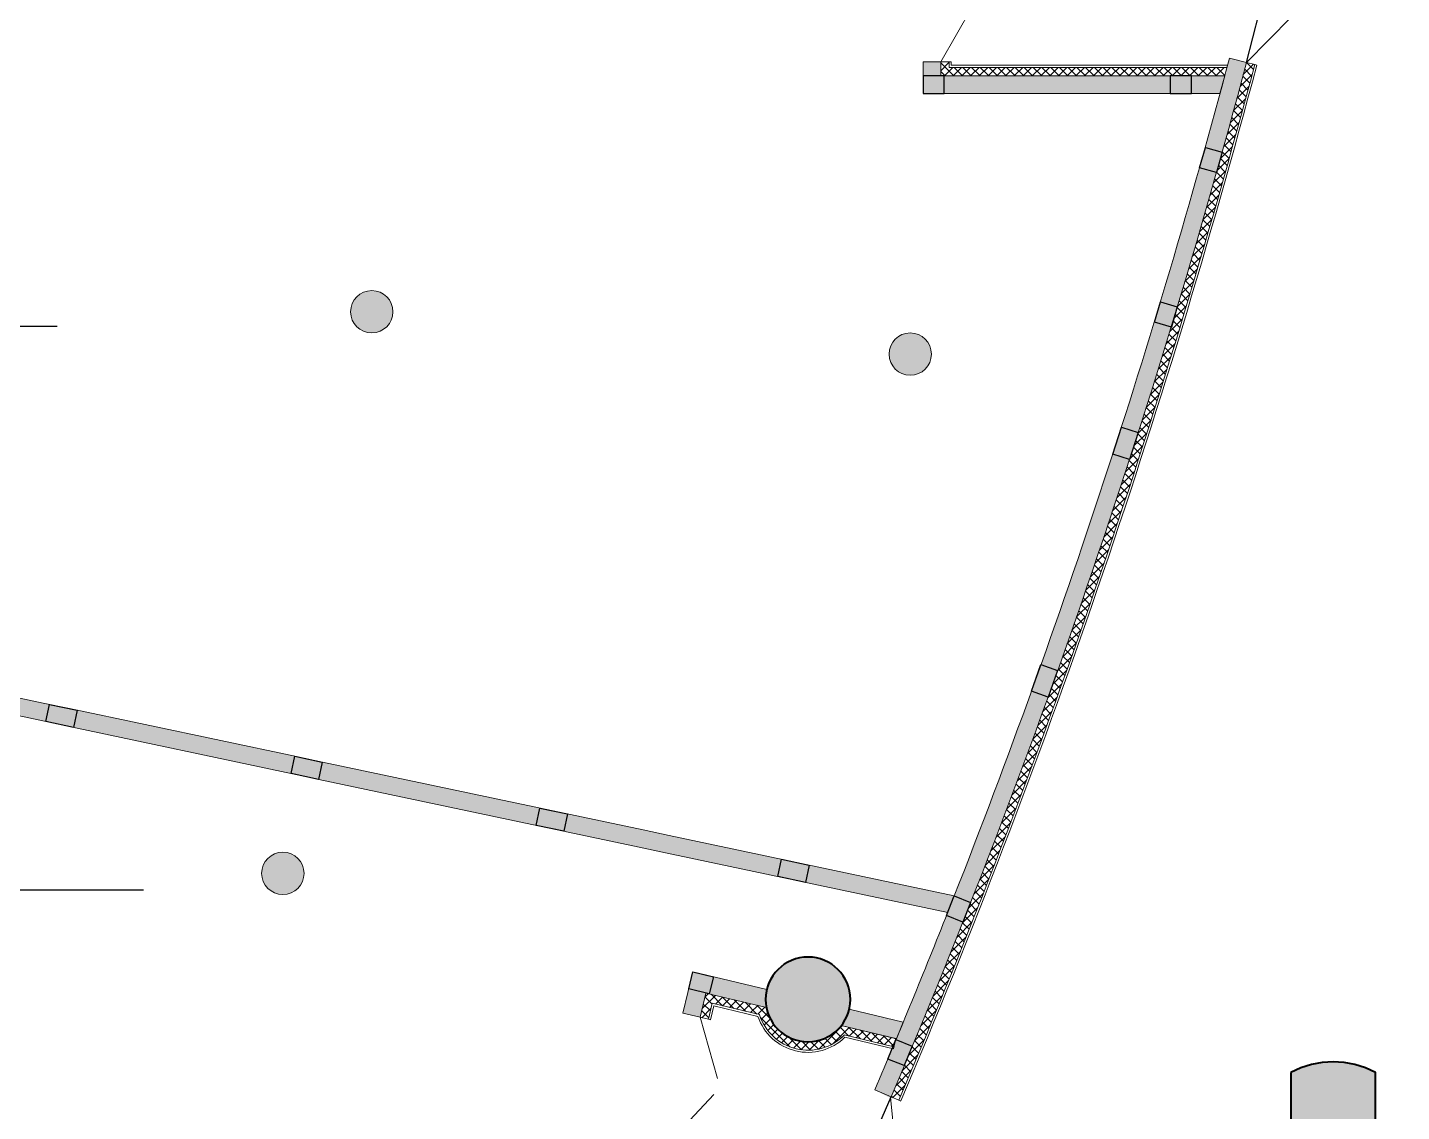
# Model space of a CAD drawing. Header units: millimetres. Extents: x 72919 to 485785, y -53256 to 338519.
# Drawn here: x 383115 to 402577, y 89056 to 104415 of the extents above; entities that cross this region are included whole.
import ezdxf

# ---------------------------------------------------------------- set-up
doc = ezdxf.new("R2010")
doc.units = ezdxf.units.MM
doc.layers.add('door', color=177, linetype='Continuous', lineweight=9)
doc.layers.add('wall', color=5, linetype='Continuous', lineweight=40)

# ---------------------------------------------------------------- blocks, each defined once
blk = doc.blocks.new('Пилон 1')
at = {"layer": 'wall', "lineweight": 9, "ltscale": 400, "true_color": 0x000000}
h = blk.add_hatch(color=18, dxfattribs=at)
h.dxf.hatch_style = 1
edge = h.paths.add_edge_path()
edge.add_line((600, -750), (600, 750))
edge.add_arc((0, -375), 1275, 61.9275, 118.0725)
edge.add_line((-600, 750), (-600, -750))
edge.add_arc((0, 375), 1275, 241.9275, 298.0725)
at = {"layer": 'wall', "color": 0, "ltscale": 400}
blk.add_lwpolyline([(600, -750), (600, 750, 0.25), (-600, 750), (-600, -750, 0.25), (600, -750)], format="xyb", dxfattribs=at)
blk = doc.blocks.new('Колонна ∅1200')
at = {"lineweight": 9, "ltscale": 400, "true_color": 0x000000}
h = blk.add_hatch(color=18, dxfattribs=at)
h.dxf.hatch_style = 1
edge = h.paths.add_edge_path()
edge.add_arc((0, 0), 600, 0, 360)
at = {"color": 18, "ltscale": 400, "true_color": 0x000000}
blk.add_circle((0, 0), 600, dxfattribs=at)

msp = doc.modelspace()

# ---------------------------------------------------------------- hatches: boundary and pattern name
at = {"ltscale": 500, "true_color": 0x000000}
h = msp.add_hatch(color=18, dxfattribs=at)
h.dxf.hatch_style = 1
h.paths.add_polyline_path([(396100.43379, 103480.00662), (396100.43379, 103730.00662), (395800.43379, 103730.00662), (395800.43379, 103480.00662)])
h = msp.add_hatch(color=18, dxfattribs=at)
h.dxf.hatch_style = 1
h.paths.add_polyline_path([(399600.43379, 103480.00662), (399600.43379, 103730.00662), (399300.43379, 103730.00662), (399300.43379, 103480.00662)])
h = msp.add_hatch(color=18, dxfattribs=at)
h.dxf.hatch_style = 1
h.paths.add_polyline_path([(399798.62281, 102716.02637), (400038.46494, 102646.49911), (399954.93747, 102358.3617), (399715.09534, 102427.88897)])
h = msp.add_hatch(color=18, dxfattribs=at)
h.dxf.hatch_style = 1
edge = h.paths.add_edge_path()
edge.add_arc((387992.1697, 100386.90947), 300, 9, 369)
h = msp.add_hatch(color=18, dxfattribs=at)
h.dxf.hatch_style = 1
h.paths.add_polyline_path([(399161.47559, 100528.23095), (399401.31772, 100458.70368), (399317.79025, 100170.56628), (399077.94812, 100240.09355)])
h = msp.add_hatch(color=18, dxfattribs=at)
h.dxf.hatch_style = 1
edge = h.paths.add_edge_path()
edge.add_arc((395618.5873, 99786.69739), 300, 9, 369)
h = msp.add_hatch(color=18, dxfattribs=at)
h.dxf.hatch_style = 1
h.paths.add_polyline_path([(398847.08893, 98674.41154), (398724.48223, 98293.66544), (398486.51592, 98370.29462), (398609.19735, 98751.01666)])
h = msp.add_hatch(color=18, dxfattribs=at)
h.dxf.hatch_style = 1
h.paths.add_polyline_path([(397706.16123, 95304.61052), (397571.80173, 94927.85128), (397336.40753, 95012.04855), (397470.6867, 95388.58521)])
h = msp.add_hatch(color=18, dxfattribs=at)
h.dxf.hatch_style = 1
h.paths.add_polyline_path([(383426.55993, 94824.86871), (383817.88388, 94742.01001), (383766.09717, 94497.43254), (383374.77323, 94580.29126)])
h = msp.add_hatch(color=18, dxfattribs=at)
h.dxf.hatch_style = 1
h.paths.add_polyline_path([(386899.56, 94089.49773), (387290.88395, 94006.63903), (387239.09725, 93762.06156), (386847.7733, 93844.92028)])
h = msp.add_hatch(color=18, dxfattribs=at)
h.dxf.hatch_style = 1
h.paths.add_polyline_path([(390372.56004, 93354.12658), (390763.88399, 93271.26788), (390712.09729, 93026.69041), (390320.77334, 93109.54913)])
h = msp.add_hatch(color=18, dxfattribs=at)
h.dxf.hatch_style = 1
edge = h.paths.add_edge_path()
edge.add_arc((386731.9055, 92429.91446), 300, 0, 360)
h = msp.add_hatch(color=18, dxfattribs=at)
h.dxf.hatch_style = 1
h.paths.add_polyline_path([(393796.64459, 92629.11277), (394187.96854, 92546.25407), (394136.18183, 92301.6766), (393744.85789, 92384.53532)])
h = msp.add_hatch(color=18, dxfattribs=at)
h.dxf.hatch_style = 1
h.paths.add_polyline_path([(396242.41926, 92111.24578), (396474.18289, 92018.27316), (396362.48905, 91739.84097), (396130.72542, 91832.81359)])
h = msp.add_hatch(color=18, dxfattribs=at)
h.dxf.hatch_style = 1
h.paths.add_polyline_path([(392481.18583, 90792.06292), (392539.80258, 91034.80222), (392831.42053, 90964.38224), (392772.80378, 90721.64295)])
h = msp.add_hatch(color=18, dxfattribs=at)
h.dxf.hatch_style = 1
h.paths.add_polyline_path([(395412.96208, 90076.87472), (395644.72571, 89983.90209), (395533.03187, 89705.4699), (395301.26824, 89798.44253)])
at = {"layer": 'wall', "lineweight": 18, "ltscale": 0.007407, "true_color": 0x000000}
h = msp.add_hatch(color=18, dxfattribs=at)
h.dxf.hatch_style = 1
edge = h.paths.add_edge_path()
edge.add_line((400140.24267, 103982.11158), (400381.56101, 103916.79021))
edge.add_arc((295440.93117, 131785.71385), 108578.14096, 336.9338941744, 345.1273429271, ccw=False)
edge.add_line((395338.62211, 89245.56762), (395117.23789, 89363.37426))
edge.add_arc((295410.43379, 131794.99944), 108360, 336.9471431861, 345.1273676497)
h = msp.add_hatch(color=18, dxfattribs=at)
h.dxf.hatch_style = 1
h.paths.add_polyline_path([(395800.43379, 103480.00662), (395800.43379, 103930.00662), (396050.43379, 103930.00662), (396050.43379, 103730.00662), (400072.96661, 103730.00662), (400005.06805, 103480.00662)])
h = msp.add_hatch(color=18, dxfattribs=at)
h.dxf.hatch_style = 1
h.paths.add_polyline_path([(372123.32151, 97218.45176), (372073.73934, 96973.16624), (396149.28908, 91875.42236), (396242.41926, 92111.24578)])
h = msp.add_hatch(color=18, dxfattribs=at)
h.dxf.hatch_style = 1
edge = h.paths.add_edge_path()
edge.add_line((392539.97499, 91035.52035), (393587.11344, 90784.12465))
edge.add_arc((394170.53539, 90644.05743), 600, 166.5, 191.124318352)
edge.add_line((393581.80887, 90528.29436), (392724.70613, 90734.06653))
edge.add_line((392724.70613, 90734.06653), (392642.28108, 90390.74149))
edge.add_line((392642.28108, 90390.74149), (392399.1886, 90449.10283))
edge.add_line((392399.1886, 90449.10283), (392539.97499, 91035.52035))
h = msp.add_hatch(color=18, dxfattribs=at)
h.dxf.hatch_style = 1
edge = h.paths.add_edge_path()
edge.add_arc((394170.53539, 90644.05743), 600, 321.875681648, 346.5)
edge.add_line((394753.95734, 90503.99021), (395519.07047, 90320.3028))
edge.add_line((395519.07047, 90320.3028), (395421.89818, 90086.52801))
edge.add_line((395421.89818, 90086.52801), (394642.53923, 90273.63554))

# ---------------------------------------------------------------- linework, layer by layer
at = {"color": 18, "ltscale": 500, "true_color": 0x000000}
for p, q in [((381271.92856, 100181.40198), (383536.82153, 100181.40198)), ((379675.97268, 92197.76535), (384756.29911, 92197.76535))]:
    msp.add_line(p, q, dxfattribs=at)
for points in [[(415650.43379, 180914.99944, 0.4142135624), (336810.43379, 259754.99944), (221610.43379, 259754.99944, 0.4142135624), (142770.43379, 180914.99944), (142770.43379, 104414.99944, 0.4142135624), (221610.43379, 25574.99944), (336810.43379, 25574.99944, 0.4142135624), (415650.43379, 104414.99944)], [(414950.43379, 180914.99944, 0.4142135624), (336810.43379, 259054.99944), (221610.43379, 259054.99944, 0.4142135624), (143470.43379, 180914.99944), (143470.43379, 104414.99944, 0.4142135624), (221610.43379, 26274.99944), (336810.43379, 26274.99944, 0.4142135624), (414950.43379, 104414.99944)]]:
    msp.add_lwpolyline(points, format="xyb", close=True, dxfattribs=at)
for points in [[(400382.40753, 103919.97785), (400832.35158, 105673.14369)], [(394623.81131, 87604.0748), (395346.45624, 89263.55795)]]:
    msp.add_lwpolyline(points, dxfattribs=at)
msp.add_lwpolyline([(414950.43379, 104414.99944, -0.1841557629), (395118.46912, 52395.45874, -0.1841557629)], format="xyb", dxfattribs=at)
for points in [[(396100.43379, 103480.00662), (396100.43379, 103730.00662), (395800.43379, 103730.00662), (395800.43379, 103480.00662)], [(399600.43379, 103480.00662), (399600.43379, 103730.00662), (399300.43379, 103730.00662), (399300.43379, 103480.00662)], [(399798.62281, 102716.02637), (400038.46494, 102646.49911), (399954.93747, 102358.3617), (399715.09534, 102427.88897)], [(399161.47559, 100528.23095), (399401.31772, 100458.70368), (399317.79025, 100170.56628), (399077.94812, 100240.09355)], [(398847.08893, 98674.41154), (398724.48223, 98293.66544), (398486.51592, 98370.29462), (398609.19735, 98751.01666)], [(397706.16123, 95304.61052), (397571.80173, 94927.85128), (397336.40753, 95012.04855), (397470.6867, 95388.58521)], [(383426.55993, 94824.86873), (383817.88388, 94742.01001), (383766.09717, 94497.43254), (383374.77323, 94580.29126)], [(386899.56, 94089.49775), (387290.88395, 94006.63903), (387239.09725, 93762.06156), (386847.7733, 93844.92028)], [(390372.56004, 93354.1266), (390763.88399, 93271.26788), (390712.09729, 93026.69041), (390320.77334, 93109.54913)], [(393796.64459, 92629.11279), (394187.96854, 92546.25407), (394136.18183, 92301.6766), (393744.85789, 92384.53532)], [(396242.41926, 92111.24578), (396474.18289, 92018.27316), (396362.48905, 91739.84097), (396130.72542, 91832.81359)], [(392481.18583, 90792.06292), (392539.80258, 91034.80222), (392831.42053, 90964.38224), (392772.80378, 90721.64295)], [(395412.96208, 90076.87472), (395644.72571, 89983.90209), (395533.03187, 89705.4699), (395301.26824, 89798.44253)]]:
    msp.add_lwpolyline(points, close=True, dxfattribs=at)
msp.add_circle((394170.53539, 90644.05743), 600, dxfattribs=at)
at = {"layer": 'door', "linetype": 'ByBlock', "ltscale": 100}
for p, q in [((396496.1018, 104701.91455), (396050.43379, 103929.99493)), ((400382.40328, 103919.96186), (401012.03412, 104563.05207))]:
    msp.add_line(p, q, dxfattribs=at)
at = {"layer": 'door', "ltscale": 100}
for p, q in [((392642.28108, 90390.74149), (392890.58146, 89525.67102)), ((392222.07942, 88640.47564), (392836.05046, 89298.53306)), ((395337.43858, 89256.79392), (395431.79727, 88361.75402))]:
    msp.add_line(p, q, dxfattribs=at)
at = {"layer": 'wall', "color": 18, "lineweight": 18, "ltscale": 0.007407, "true_color": 0x000000}
for p, q in [((396170.43379, 103929.99493), (396170.43379, 103880.00662)), ((396050.43379, 103802.56332), (396170.43379, 103922.56332)), ((396101.62076, 103730.00662), (396221.62076, 103850.00662)), ((379468.17212, 95663.0158), (383338.65902, 94843.481)), ((392539.97499, 91035.52035), (393587.11344, 90784.12465)), ((394750.26305, 90124.36351), (394623.75314, 90250.87342))]:
    msp.add_line(p, q, dxfattribs=at)
at = {"layer": 'wall', "color": 18, "lineweight": 18, "ltscale": 0.007407, "true_color": 0x000000, "extrusion": (1, 0, 0)}
msp.add_line((396170.43379, 103850.00662), (396170.43379, 103929.99493), dxfattribs=at)
at = {"layer": 'wall', "color": 18, "lineweight": 18, "ltscale": 0.007407, "true_color": 0x000000, "extrusion": (-0.707107, -0.707107, 0)}
for p, q in [((396235.73474, 103730.00662), (396050.43379, 103915.30757)), ((400073.90484, 103735.50579), (399959.40401, 103850.00662))]:
    msp.add_line(p, q, dxfattribs=at)
at = {"layer": 'wall', "color": 18, "lineweight": 18, "ltscale": 0.007407, "true_color": 0x000000, "extrusion": (0, 1, 0)}
for p, q in [((400104.53673, 103850.00662), (396170.43379, 103850.00662)), ((396200.43379, 103880.00662), (400112.54031, 103880.00662))]:
    msp.add_line(p, q, dxfattribs=at)
at = {"layer": 'wall', "color": 18, "lineweight": 18, "ltscale": 0.007407, "true_color": 0x000000, "extrusion": (0.707107, 0.707107, 0)}
msp.add_line((393635.07999, 90373.34077), (393448.00227, 90560.41849), dxfattribs=at)
at = {"layer": 'wall', "color": 18, "lineweight": 18, "ltscale": 0.007407, "true_color": 0x000000}
msp.add_lwpolyline([(395800.43379, 103480.00662), (395800.43379, 103930.00662), (396050.43379, 103930.00662), (396050.43379, 103730.00662), (400072.96661, 103730.00662), (400005.06805, 103480.00662)], close=True, dxfattribs=at)
for points in [[(400005.06805, 103480.00662), (395800.43379, 103480.00662), (395800.43379, 103930.00662), (396050.43379, 103929.99493)], [(396050.43379, 103930.00662), (396050.43379, 103730.00662), (400072.4303, 103730.00662)], [(396170.43379, 103919.05126), (396159.49011, 103929.99493)], [(396111.99105, 103730.00662), (396081.21242, 103760.78525)], [(396225.36445, 103730.00662), (396345.36445, 103850.00662)], [(396359.47843, 103730.00662), (396239.47843, 103850.00662)], [(396349.10814, 103730.00662), (396469.10814, 103850.00662)], [(396483.22211, 103730.00662), (396363.22211, 103850.00662)], [(396472.85182, 103730.00662), (396592.85182, 103850.00662)], [(396606.9658, 103730.00662), (396486.9658, 103850.00662)], [(396597.15351, 103730.00662), (396717.15351, 103850.00662)], [(396731.26748, 103730.00662), (396611.26748, 103850.00662)], [(396720.89719, 103730.00662), (396840.89719, 103850.00662)], [(396855.01117, 103730.00662), (396735.01117, 103850.00662)], [(396844.64088, 103730.00662), (396964.64088, 103850.00662)], [(396978.75486, 103730.00662), (396858.75486, 103850.00662)], [(396968.38457, 103730.00662), (397088.38457, 103850.00662)], [(397102.49854, 103730.00662), (396982.49854, 103850.00662)], [(397092.12825, 103730.00662), (397212.12825, 103850.00662)], [(397226.24223, 103730.00662), (397106.24223, 103850.00662)], [(397215.87194, 103730.00662), (397335.87194, 103850.00662)], [(397349.98592, 103730.00662), (397229.98592, 103850.00662)], [(397346.67261, 103730.00662), (397466.67261, 103850.00662)], [(397480.78659, 103730.00662), (397360.78659, 103850.00662)], [(397470.4163, 103730.00662), (397590.4163, 103850.00662)], [(397604.53028, 103730.00662), (397484.53028, 103850.00662)], [(397594.15999, 103730.00662), (397714.15999, 103850.00662)], [(397728.27397, 103730.00662), (397608.27397, 103850.00662)], [(397717.90367, 103730.00662), (397837.90367, 103850.00662)], [(397852.01765, 103730.00662), (397732.01765, 103850.00662)], [(397841.64736, 103730.00662), (397961.64736, 103850.00662)], [(397975.76134, 103730.00662), (397855.76134, 103850.00662)], [(397965.39105, 103730.00662), (398085.39105, 103850.00662)], [(398099.50503, 103730.00662), (397979.50503, 103850.00662)], [(398089.13473, 103730.00662), (398209.13473, 103850.00662)], [(398223.24871, 103730.00662), (398103.24871, 103850.00662)], [(398212.87842, 103730.00662), (398332.87842, 103850.00662)], [(398346.9924, 103730.00662), (398226.9924, 103850.00662)], [(398336.62211, 103730.00662), (398456.62211, 103850.00662)], [(398470.73609, 103730.00662), (398350.73609, 103850.00662)], [(398460.36579, 103730.00662), (398580.36579, 103850.00662)], [(398594.47977, 103730.00662), (398474.47977, 103850.00662)], [(398584.10948, 103730.00662), (398704.10948, 103850.00662)], [(398718.22346, 103730.00662), (398598.22346, 103850.00662)], [(398707.85317, 103730.00662), (398827.85317, 103850.00662)], [(398841.96715, 103730.00662), (398721.96715, 103850.00662)], [(398831.59686, 103730.00662), (398951.59686, 103850.00662)], [(398955.34054, 103730.00662), (399075.34054, 103850.00662)], [(399089.45452, 103730.00662), (398969.45452, 103850.00662)], [(399079.08423, 103730.00662), (399199.08423, 103850.00662)], [(399213.19821, 103730.00662), (399093.19821, 103850.00662)], [(399202.82792, 103730.00662), (399322.82792, 103850.00662)], [(399336.94189, 103730.00662), (399216.94189, 103850.00662)], [(399326.5716, 103730.00662), (399446.5716, 103850.00662)], [(399460.68558, 103730.00662), (399340.68558, 103850.00662)], [(399450.31529, 103730.00662), (399570.31529, 103850.00662)], [(399574.05898, 103730.00662), (399694.05898, 103850.00662)], [(399708.17295, 103730.00662), (399588.17295, 103850.00662)], [(399697.80266, 103730.00662), (399817.80266, 103850.00662)], [(399831.91664, 103730.00662), (399711.91664, 103850.00662)], [(399821.54635, 103730.00662), (399941.54635, 103850.00662)], [(399955.66033, 103730.00662), (399835.66033, 103850.00662)], [(399945.29004, 103730.00662), (400065.29004, 103850.00662)], [(400336.61537, 103748.10089), (400482.02267, 103893.50819)], [(400381.56101, 103916.79021), (400384.24389, 103919.4731)], [(400498.38373, 103889.16355), (400382.40328, 103919.96186)], [(400480.49615, 103821.88923), (400382.40753, 103919.97785)], [(400527.37884, 103881.46398), (400498.38373, 103889.16355)], [(400245.52817, 103409.52632), (400415.72435, 103579.7225)], [(400402.09727, 103529.05705), (400304.16672, 103626.9876)], [(400428.30689, 103626.59111), (400330.32382, 103724.57418)], [(400349.44863, 103334.21831), (400251.62262, 103432.04432)], [(400296.49497, 103139.6846), (400198.77283, 103237.40674)], [(400323.00987, 103236.91339), (400225.23588, 103334.68738)], [(400243.23725, 102945.45494), (400145.61831, 103043.07389)], [(400135.81346, 102557.90398), (400038.39895, 102655.3185)], [(399913.80383, 102211.59617), (400087.45906, 102385.2514)], [(399999.84034, 102075.15867), (399902.67771, 102172.32131)], [(399714.87725, 101517.69484), (399890.61706, 101693.43465)], [(399834.20812, 101498.32877), (399737.34247, 101595.19442)], [(399778.40388, 101306.64564), (399681.63598, 101403.41354)], [(399612.75825, 101168.08847), (399789.5719, 101344.90211)], [(399722.30439, 101115.25775), (399625.63361, 101211.92854)], [(399750.39099, 101210.91485), (399653.67172, 101307.63411)], [(399694.14421, 101019.67425), (399597.52175, 101116.29671)], [(399637.6035, 100828.72759), (399541.07724, 100925.25385)], [(399552.24325, 100542.85678), (399455.86014, 100639.23988)], [(399494.97155, 100352.6411), (399398.68313, 100448.92953)], [(399523.64382, 100447.71252), (399427.30812, 100544.04822)], [(399295.37889, 100108.24699), (399475.54875, 100288.41685)], [(399437.40896, 100162.71632), (399341.21462, 100258.91066)], [(399379.55633, 99973.08157), (399283.45547, 100069.18243)], [(399321.41451, 99783.73603), (399225.40655, 99879.74399)], [(399350.52152, 99878.3727), (399254.46718, 99974.42704)], [(399130.26994, 99571.90698), (399312.19853, 99753.83557)], [(399262.98432, 99594.67884), (399167.06867, 99690.59449)], [(399204.26661, 99405.90918), (399108.44268, 99501.7331)], [(399017.73406, 99211.88372), (399200.86692, 99395.01659)], [(399174.80018, 99311.63192), (399079.0219, 99407.4102)], [(399085.97187, 99029.22917), (398990.32967, 99124.87137)], [(399026.39648, 98841.31718), (398930.84428, 98936.86939)], [(399056.21976, 98935.23759), (398960.62263, 99030.83472)], [(398845.13602, 98668.05463), (399030.12527, 98853.04387)], [(398966.53681, 98653.68948), (398871.07405, 98749.15225)], [(398906.39366, 98466.34526), (398811.01977, 98561.71915)], [(398547.00391, 97751.20408), (398735.22868, 97939.42885)], [(398693.67156, 97812.86156), (398598.60434, 97907.92878)], [(398485.75741, 97566.21389), (398674.65171, 97755.1082)], [(398632.26242, 97626.78332), (398537.28158, 97721.76415)], [(398423.95736, 97380.67016), (398613.52902, 97570.24181)], [(398361.59778, 97194.56689), (398551.85473, 97384.82385)], [(398235.17534, 96820.65708), (398426.82741, 97012.30915)], [(398171.09989, 96632.83794), (398363.46209, 96825.20014)], [(398321.04352, 96700.56535), (398226.48653, 96795.12234)], [(398352.47686, 96792.8757), (398257.87809, 96887.47447)], [(398041.18807, 96255.43875), (398234.99649, 96449.24717)], [(398226.3306, 96424.04721), (398131.89819, 96518.47962)], [(397975.33834, 96065.84533), (398169.88321, 96260.3902)], [(398099.08668, 96056.31639), (398004.81855, 96150.58452)], [(398067.10486, 95964.55452), (397972.87748, 96058.7819)], [(398002.93684, 95781.23517), (397908.79056, 95875.38144)], [(397774.1308, 95493.40673), (397970.94055, 95690.21648)], [(397938.49688, 95598.18775), (397844.43121, 95692.25342)], [(396149.28908, 91875.42236), (392152.89043, 92721.61765), (391781.12677, 92800.33469), (387241.92875, 93761.45679), (386870.16614, 93840.17361), (383661.2041, 94519.64272), (383289.42609, 94598.36279), (379786.64188, 95340.04043), (379414.87706, 95418.75771)], [(397776.21187, 95141.75433), (397682.3455, 95235.6207)], [(397808.80397, 95232.90591), (397714.89799, 95326.81189)], [(397743.55239, 95050.67012), (397649.7255, 95144.49701)], [(383338.65902, 94843.481), (383710.43703, 94764.76092), (386923.20327, 94084.48631), (387294.96588, 94005.76949), (391834.2934, 93044.61997)], [(397497.04611, 94721.3473), (397697.0126, 94921.31379)], [(397426.15124, 94526.70874), (397626.93276, 94727.49026)], [(397546.18528, 94505.57511), (397452.59272, 94599.16768)], [(397479.86102, 94324.412), (397386.34559, 94417.92743)], [(397513.0565, 94414.9602), (397419.50257, 94508.51414)], [(397446.59891, 94233.93042), (397353.12186, 94327.40747)], [(397346.41364, 93962.88463), (397253.05101, 94056.24726)], [(397312.88584, 93872.66875), (397219.56111, 93965.99347)], [(397245.63165, 93692.43556), (397152.38238, 93785.68483)], [(397110.3312, 93332.76126), (397017.23139, 93425.86107)], [(397178.11323, 93512.46661), (397084.93892, 93605.64091)], [(396910.77635, 93145.12804), (397117.57882, 93351.93051)], [(397076.34153, 93243.00725), (396983.2788, 93336.06998)], [(391834.2934, 93044.61997), (392206.05706, 92965.90293), (396242.41926, 92111.24578)], [(396834.31484, 92944.92284), (397042.02566, 93152.63366)], [(396973.97884, 92974.13887), (396881.02664, 93067.09108)], [(396939.72698, 92884.64705), (396846.81138, 92977.56265)], [(396679.17013, 92542.29076), (396888.73663, 92751.85726)], [(396520.99586, 92136.62912), (396732.47209, 92348.10535)], [(396698.1383, 92260.02993), (396605.47576, 92352.69246)], [(396732.84604, 92349.06587), (396640.14769, 92441.76422)], [(396440.74649, 91932.63606), (396653.19867, 92145.08824)], [(396359.70785, 91727.85374), (396573.15049, 91941.29638)], [(396523.62874, 91815.82105), (396431.14356, 91908.30623)], [(396277.86878, 91522.27097), (396492.31675, 91736.71895)], [(396453.37324, 91638.58917), (396360.95822, 91731.00419)], [(396111.74323, 91108.65806), (396328.24798, 91325.16281)], [(396027.43301, 90900.60415), (396244.98999, 91118.16112)], [(396205.45717, 91020.29944), (396113.28424, 91112.47237)], [(392539.97499, 91035.52035), (392399.1886, 90449.10283), (392642.28108, 90390.74149)], [(395942.27482, 90691.70227), (396160.90045, 90910.3279)], [(396169.78481, 90932.22811), (396077.64603, 91024.36689)], [(392642.28108, 90390.74149), (392724.70613, 90734.06653)], [(392642.28108, 90390.74149), (392724.70613, 90734.06653), (393581.80887, 90528.29436)], [(392959.05038, 90554.39563), (392796.65221, 90716.7938)], [(395856.256, 90481.93976), (396075.96714, 90701.6509)], [(396098.24897, 90756.27658), (396006.17816, 90848.34739)], [(392788.29581, 90484.89772), (392687.37741, 90578.58123)], [(392810.85187, 90578.85045), (392711.33414, 90678.36819)], [(392788.13657, 90355.72469), (392835.54481, 90553.19423)], [(392835.54481, 90553.19423), (393460.25769, 90403.21394)], [(392859.11263, 90578.38856), (392958.63036, 90677.90629)], [(392958.89958, 90554.43183), (393058.41731, 90653.94956)], [(393121.8879, 90515.3018), (392959.48972, 90677.69997)], [(393158.4735, 90506.51837), (393257.99123, 90606.0361)], [(393258.26046, 90482.56164), (393357.77819, 90582.07937)], [(393457.83437, 90434.64818), (393557.3521, 90534.16591)], [(394753.95734, 90503.99021), (395519.07047, 90320.3028)], [(392758.96547, 90362.72805), (392642.28108, 90390.74149)], [(393912.9761, 89971.70097), (393498.17893, 90386.49814)], [(393508.33589, 90361.40601), (393601.30672, 90454.37685)], [(395882.11749, 90229.94594), (395790.24802, 90321.81541)], [(395918.29774, 90317.50937), (395826.39498, 90409.41213)], [(393657.27698, 90139.11604), (393742.13319, 90223.97225)], [(393795.24746, 90029.59915), (393883.05867, 90117.41036)], [(394325.24137, 89940.87462), (394655.00864, 90270.6419)], [(394642.53923, 90273.63554), (395421.89818, 90086.52801)], [(394683.75329, 90140.33109), (394684.04878, 90139.37535)], [(394755.06482, 90123.21071), (394854.58255, 90222.72844)], [(394854.85178, 90099.25398), (394954.36951, 90198.77171)], [(394954.63874, 90075.29725), (395054.15647, 90174.81498)], [(395054.4257, 90051.34052), (395153.94343, 90150.85825)], [(395154.21265, 90027.38379), (395253.73038, 90126.90152)], [(395681.58421, 90059.7806), (395903.51876, 90281.71515)], [(395845.87407, 90142.44568), (395754.03778, 90234.28196)], [(393876.31042, 89986.91843), (393968.49097, 90079.09898)], [(394078.4504, 89929.97035), (393899.81873, 90108.60203)], [(394068.24066, 89931.36129), (394181.02856, 90044.14919)], [(394207.17418, 89924.99026), (394081.45783, 90050.70662)], [(394184.82225, 89924.19919), (394324.86926, 90064.24621)], [(394413.39801, 89966.25381), (394317.35403, 90062.29778)], [(394499.69343, 90003.70207), (394409.63796, 90093.75755)], [(395592.90426, 89847.35696), (395815.97761, 90070.43031)], [(395736.76542, 89880.32326), (395645.02806, 89972.06063)], [(395700.26998, 89793.07501), (395608.56538, 89884.77962)], [(395590.40691, 89531.70703), (395498.79996, 89623.31397)], [(395627.09065, 89618.76697), (395535.45126, 89710.40636)], [(395516.85157, 89357.77499), (395425.30922, 89449.31735)], [(395376.26927, 89250.86992), (395351.56804, 89275.57114)]]:
    msp.add_lwpolyline(points, dxfattribs=at)
at = {"layer": 'wall', "color": 18, "lineweight": 18, "ltscale": 0.007407, "true_color": 0x000000, "extrusion": (0, 1, 0), "elevation": 103929.99493}
msp.add_lwpolyline([(-396050.43379, 0), (-396200.43379, 0)], dxfattribs=at)
at = {"layer": 'wall', "color": 18, "lineweight": 18, "ltscale": 0.007407, "true_color": 0x000000, "extrusion": (1, 0, 0), "elevation": 396200.43379}
msp.add_lwpolyline([(103929.99493, 0), (103880.00662, 0)], dxfattribs=at)
at = {"layer": 'wall', "color": 18, "lineweight": 18, "ltscale": 0.007407, "true_color": 0x000000}
for points in [[(400382.40328, 103919.96186), (400140.24267, 103982.11158, -0.0288501697), (396242.41926, 92111.24578)], [(396149.28908, 91875.42236, -0.0062659114), (395117.23789, 89363.37426), (395346.45624, 89263.55795, 0.0357177525), (400382.40328, 103919.96186)]]:
    msp.add_lwpolyline(points, format="xyb", dxfattribs=at)
at = {"layer": 'wall', "color": 18, "lineweight": 18, "ltscale": 0.007407, "true_color": 0x000000, "extrusion": (-0.707107, -0.707107, 0)}
for points, elevation in [([(206701.75633, 0), (206658.22877, 0)], -353441.66607), ([(208763.1685, 0), (208593.46287, 0)], -355459.55068), ([(209200.6685, 0), (209030.96287, 0)], -355897.05068), ([(209819.96354, 0), (209681.32004, 0)], -356508.13647), ([(209971.26569, 0), (209832.84502, 0)], -356245.63647), ([(210171.49046, 0), (210033.36357, 0)], -355895.63647), ([(210270.95818, 0), (210132.97677, 0)], -355720.63647), ([(210369.99792, 0), (210232.16106, 0)], -355545.63647), ([(210517.75803, 0), (210380.13627, 0)], -355283.13647), ([(210468.61104, 0), (210330.91781, 0)], -355370.63647), ([(210615.73369, 0), (210478.25419, 0)], -355108.13647), ([(210566.79886, 0), (210429.24834, 0)], -355195.63647), ([(210713.28603, 0), (210575.94787, 0)], -354933.13647), ([(210810.41635, 0), (210673.21864, 0)], -354758.13647), ([(210761.90386, 0), (210624.63604, 0)], -354845.63647), ([(210907.12594, 0), (210770.06778, 0)], -354583.13647), ([(211003.41607, 0), (210866.49659, 0)], -354408.13647), ([(211242.31464, 0), (211105.73798, 0)], -353970.63647), ([(211384.40737, 0), (211248.03381, 0)], -353708.13647), ([(211572.41885, 0), (211436.31308, 0)], -353358.13647), ([(211665.80782, 0), (211529.83468, 0)], -353183.13647), ([(211851.3582, 0), (211715.64781, 0)], -352833.13647), ([(211943.52198, 0), (211807.94172, 0)], -352658.13647), ([(212081.00667, 0), (211945.62008, 0)], -352395.63647), ([(212308.12819, 0), (212173.06031, 0)], -351958.13647), ([(212398.27324, 0), (212263.33144, 0)], -351783.13647), ([(212532.74052, 0), (212397.98636, 0)], -351520.63647), ([(212488.01794, 0), (212353.20143, 0)], -351608.13647), ([(212666.31077, 0), (212531.74247, 0)], -351258.13647), ([(212621.88679, 0), (212487.25674, 0)], -351345.63647), ([(212577.36342, 0), (212442.67141, 0)], -351433.13647), ([(212710.63548, 0), (212576.12876, 0)], -351170.63647), ([(212798.98769, 0), (212664.60352, 0)], -350995.63647), ([(212930.77494, 0), (212796.57315, 0)], -350733.13647), ([(212886.94449, 0), (212752.6821, 0)], -350820.63647), ([(213018.14064, 0), (212884.05948, 0)], -350558.13647), ([(212974.50695, 0), (212840.36557, 0)], -350645.63647), ([(213105.11359, 0), (212971.15231, 0)], -350383.13647), ([(213061.67614, 0), (212927.65502, 0)], -350470.63647), ([(213148.45311, 0), (213014.5515, 0)], -350295.63647), ([(213363.68645, 0), (213230.08031, 0)], -349858.13647), ([(213320.83459, 0), (213187.16973, 0)], -349945.63647), ([(213449.09886, 0), (213315.60961, 0)], -349683.13647), ([(213534.12369, 0), (213400.75061, 0)], -349508.13647), ([(213491.65966, 0), (213358.22859, 0)], -349595.63647), ([(213744.99675, 0), (213611.9109, 0)], -349070.63647), ([(213828.67299, 0), (213695.70077, 0)], -348895.63647), ([(213911.96613, 0), (213779.10682, 0)], -348720.63647), ([(213870.36738, 0), (213737.45171, 0)], -348808.13647), ([(214077.40702, 0), (213944.77143, 0)], -348370.63647), ([(214159.55669, 0), (214027.03191, 0)], -348195.63647), ([(214241.32713, 0), (214108.91246, 0)], -348020.63647), ([(214200.48926, 0), (214068.01962, 0)], -348108.13647), ([(214444.1002, 0), (214311.95779, 0)], -347583.13647), ([(214484.37237, 0), (214352.2839, 0)], -347495.63647), ([(214604.62607, 0), (214472.69841, 0)], -347233.13647), ([(214684.32733, 0), (214552.50603, 0)], -347058.13647), ([(214763.65535, 0), (214631.93975, 0)], -346883.13647), ([(214881.94951, 0), (214750.3912, 0)], -346620.63647), ([(214921.19524, 0), (214789.68903, 0)], -346533.13647), ([(215038.377, 0), (214907.02611, 0)], -346270.63647), ([(215116.03641, 0), (214984.78826, 0)], -346095.63647), ([(215077.25281, 0), (214945.95337, 0)], -346183.13647), ([(215193.32742, 0), (215062.18135, 0)], -345920.63647), ([(215154.72791, 0), (215023.53088, 0)], -346008.13647), ([(215384.94879, 0), (215254.05514, 0)], -345483.13647), ([(215422.99857, 0), (215292.15493, 0)], -345395.63647), ([(215498.82448, 0), (215368.08038, 0)], -345220.63647), ([(215611.88077, 0), (215481.2848, 0)], -344958.13647), ([(215574.28622, 0), (215443.64102, 0)], -345045.63647), ([(215686.79778, 0), (215556.29978, 0)], -344783.13647), ([(215649.38459, 0), (215518.83768, 0)], -344870.63647), ([(215761.35266, 0), (215630.95201, 0)], -344608.13647), ([(215872.50775, 0), (215742.25198, 0)], -344345.63647), ([(215946.16083, 0), (215816.00087, 0)], -344170.63647), ([(216019.45458, 0), (215889.38984, 0)], -343995.63647), ([(215982.85257, 0), (215852.7403, 0)], -344083.13647), ([(216201.12206, 0), (216071.29271, 0)], -343558.13647), ([(215227.57411, 0), (215077.22325, 0)], -342420.63647), ([(216237.18772, 0), (216107.40501, 0)], -343470.63647), ([(216344.85076, 0), (216215.20705, 0)], -343208.13647), ([(216451.71489, 0), (216322.20885, 0)], -342945.63647), ([(216522.51505, 0), (216393.10007, 0)], -342770.63647)]:
    msp.add_lwpolyline(points, dxfattribs=dict(at, elevation=elevation))
at = {"layer": 'wall', "color": 18, "lineweight": 18, "ltscale": 0.007407, "true_color": 0x000000, "extrusion": (0.707107, -0.707107, 0)}
for points, elevation in [([(356290.09624, 0), (356530.11723, 0)], 209807.24981), ([(355985.14087, 0), (356226.51368, 0)], 209982.24981), ([(355831.80074, 0), (356073.85904, 0)], 210069.74981), ([(355677.87907, 0), (355920.62938, 0)], 210157.24981), ([(355523.37084, 0), (355766.81978, 0)], 210244.74981), ([(355368.27094, 0), (355612.42523, 0)], 210332.24981), ([(355212.5742, 0), (355457.44066, 0)], 210419.74981), ([(354899.36904, 0), (355145.68078, 0)], 210594.74981), ([(354741.84985, 0), (354988.89491, 0)], 210682.24981), ([(354583.71227, 0), (354831.49791, 0)], 210769.74981), ([(354265.55938, 0), (354514.84851, 0)], 210944.74981), ([(353944.86446, 0), (354195.68761, 0)], 211119.74981), ([(353621.58004, 0), (353873.96878, 0)], 211294.74981), ([(353783.54896, 0), (354035.15089, 0)], 211207.24981), ([(353458.95152, 0), (353712.13522, 0)], 211382.24981), ([(353295.6571, 0), (353549.64407, 0)], 211469.74981), ([(352967.04493, 0), (353222.66389, 0)], 211644.74981), ([(352801.71407, 0), (353058.16204, 0)], 211732.24981), ([(352468.96916, 0), (352727.102, 0)], 211907.24981), ([(352133.40048, 0), (352393.25498, 0)], 212082.24981), ([(351964.53944, 0), (352225.26898, 0)], 212169.74981), ([(351453.56099, 0), (351716.97463, 0)], 212432.24981), ([(351624.62723, 0), (351887.13617, 0)], 212344.74981), ([(351281.74439, 0), (351546.07298, 0)], 212519.74981), ([(351109.16952, 0), (351374.42351, 0)], 212607.24981), ([(350234.63474, 0), (350504.67935, 0)], 213044.74981), ([(349700.27644, 0), (349973.3341, 0)], 213307.24981), ([(349158.38995, 0), (349434.57235, 0)], 213569.74981), ([(348976.04319, 0), (349253.29317, 0)], 213657.24981), ([(348608.71223, 0), (348888.138, 0)], 213832.24981), ([(348423.70714, 0), (348704.24168, 0)], 213919.74981), ([(348237.79466, 0), (348519.45229, 0)], 214007.24981), ([(347674.50171, 0), (347959.61754, 0)], 214269.74981), ([(347484.84726, 0), (347771.14655, 0)], 214357.24981), ([(347294.22796, 0), (347581.72666, 0)], 214444.74981), ([(347102.63157, 0), (347391.34596, 0)], 214532.24981), ([(346910.04556, 0), (347199.99228, 0)], 214619.74981), ([(346716.45712, 0), (347007.6532, 0)], 214707.24981), ([(346129.54471, 0), (346424.595, 0)], 214969.74981), ([(345733.00926, 0), (346030.72165, 0)], 215144.74981), ([(344722.40057, 0), (345027.11911, 0)], 215582.24981), ([(341665.03703, 0), (341929.05462, 0)], 213657.24981), ([(341807.82406, 0), (341849.74523, 0)], 213569.74981), ([(341849.74523, 0), (341875.43455, 0)], 213569.74981), ([(341566.65076, 0), (341751.91572, 0)], 213744.74981), ([(341949.17551, 0), (342089.91483, 0)], 213919.74981), ([(342110.03571, 0), (342250.77504, 0)], 214182.24981), ([(342118.77727, 0), (342243.60049, 0)], 214444.74981), ([(343682.65172, 0), (343994.92982, 0)], 216019.74981), ([(342101.76745, 0), (342222.99743, 0)], 214532.24981), ([(342100.32731, 0), (342221.2635, 0)], 214707.24981), ([(342624.37795, 0), (342835.57355, 0)], 215319.74981), ([(342835.57355, 0), (342947.83593, 0)], 215319.74981), ([(342183.2448, 0), (342324.17615, 0)], 214969.74981), ([(343128.81702, 0), (343269.55635, 0)], 215844.74981), ([(343182.43709, 0), (343250.44221, 0)], 215932.24981), ([(343043.89467, 0), (343361.00504, 0)], 216282.24981), ([(342828.37487, 0), (343147.14946, 0)], 216369.74981), ([(342680.68021, 0), (342931.98698, 0)], 216457.24981)]:
    msp.add_lwpolyline(points, dxfattribs=dict(at, elevation=elevation))
at = {"layer": 'wall', "color": 18, "lineweight": 18, "ltscale": 0.007407, "true_color": 0x000000, "extrusion": (0.707107, 0.707107, 0)}
for points, elevation in [([(-210320.53146, 0), (-210182.62244, 0)], 355633.13647), ([(-210858.82365, 0), (-210721.69583, 0)], 354670.63647), ([(-211337.14663, 0), (-211200.70559, 0)], 353795.63647), ([(-212126.63256, 0), (-211991.31011, 0)], 352308.13647), ([(-213191.69485, 0), (-213057.8527, 0)], 350208.13647), ([(-213660.93645, 0), (-213527.73625, 0)], 349245.63647), ([(-214118.52932, 0), (-213985.94922, 0)], 348283.13647), ([(-215308.57505, 0), (-215177.58091, 0)], 345658.13647), ([(-215346.80765, 0), (-215215.86384, 0)], 345570.63647), ([(-215724.12043, 0), (-215593.67118, 0)], 344695.63647), ([(-214117.95609, 0), (-213888.29038, 0)], 342070.63647), ([(-214260.74311, 0), (-214031.07741, 0)], 342158.13647), ([(-213814.40284, 0), (-213673.66351, 0)], 341638.25231), ([(-216055.96695, 0), (-215925.94959, 0)], 343908.13647), ([(-215333.32467, 0), (-215210.80651, 0)], 342683.13647), ([(-215344.22009, 0), (-215223.93721, 0)], 342770.63647), ([(-215545.82631, 0), (-215316.16061, 0)], 342945.63647), ([(-215688.61334, 0), (-215458.94763, 0)], 343033.13647), ([(-215831.40036, 0), (-215601.73466, 0)], 343120.63647), ([(-215958.17481, 0), (-215744.52168, 0)], 343208.13647), ([(-215904.55473, 0), (-215887.3087, 0)], 343295.63647)]:
    msp.add_lwpolyline(points, dxfattribs=dict(at, elevation=elevation))
at = {"layer": 'wall', "color": 18, "lineweight": 18, "ltscale": 0.007407, "true_color": 0x000000}
for points in [[(392539.97499, 91035.52035), (393587.11344, 90784.12465, 0.1078592265), (393581.80887, 90528.29436), (392724.70613, 90734.06653), (392642.28108, 90390.74149), (392399.1886, 90449.10283)], [(394642.53923, 90273.63554, 0.1078592265), (394753.95734, 90503.99021), (395519.07047, 90320.3028), (395421.89818, 90086.52801)]]:
    msp.add_lwpolyline(points, format="xyb", close=True, dxfattribs=at)
at = {"layer": 'wall', "color": 18, "lineweight": 18, "ltscale": 0.007407, "true_color": 0x000000, "extrusion": (-0.233445, -0.97237, 0)}
for points, elevation in [([(360692.24406, 0), (361573.70155, 0)], -179906.83896), ([(361502.50693, 0), (360812.24406, 0)], -179786.83896), ([(360812.24406, 0), (360842.24406, 0)], -179553.75828), ([(362664.57276, 0), (363460.37236, 0)], -179906.83896), ([(363460.37236, 0), (362735.76737, 0)], -179786.83896), ([(362753.56603, 0), (363460.37236, 0)], -179756.83896)]:
    msp.add_lwpolyline(points, dxfattribs=dict(at, elevation=elevation))
at = {"layer": 'wall', "color": 18, "lineweight": 18, "ltscale": 0.007407, "true_color": 0x000000, "extrusion": (0.97237, -0.233445, 0)}
for points, elevation in [([(179786.83896, 0), (179553.75828, 0)], 360812.24406), ([(179756.83896, 0), (179906.83896, 0)], 363460.37236)]:
    msp.add_lwpolyline(points, dxfattribs=dict(at, elevation=elevation))
at = {"layer": 'wall', "color": 18, "lineweight": 18, "ltscale": 0.007407, "true_color": 0x000000, "extrusion": (0.717152, -0.696917, 0), "elevation": 219167.23554}
msp.add_lwpolyline([(339075.82402, 0), (339076.8244, 0)], dxfattribs=at)
at = {"layer": 'wall', "color": 18, "lineweight": 18, "ltscale": 0.007407, "true_color": 0x000000, "extrusion": (0.955381, 0.295377, 0), "elevation": 403698.63934}
msp.add_lwpolyline([(-30462.32087, 0), (-30463.32125, 0)], dxfattribs=at)
at = {"layer": 'wall', "color": 18, "lineweight": 18, "ltscale": 0.007407, "true_color": 0x000000, "extrusion": (-0.391598, -0.920136, 0), "elevation": -236951.47414}
msp.add_lwpolyline([(328817.27774, 0), (328937.27774, 0)], dxfattribs=at)
at = {"layer": 'wall', "color": 18, "lineweight": 18, "ltscale": 0.007407, "true_color": 0x000000, "extrusion": (0.391598, 0.920136, 0), "elevation": 236951.47414}
msp.add_lwpolyline([(-328937.27774, 0), (-328967.27774, 0)], dxfattribs=at)
at = {"layer": 'wall', "color": 18, "lineweight": 18, "ltscale": 0.007407, "true_color": 0x000000}
for centre in [(387992.1697, 100386.90947), (387992.1697, 100386.90947), (395618.5873, 99786.69739), (386731.9055, 92429.91446)]:
    msp.add_circle(centre, 300, dxfattribs=at)
at = {"layer": 'wall', "color": 18, "lineweight": 18, "ltscale": 0.007407, "true_color": 0x000000, "extrusion": (0, 0, -1)}
for centre, radius, start, end in [((-295410.43379, 131794.99944), 108610, 194.8715308401, 203.0539583257), ((-295410.43379, 131794.99944), 108730, 194.8715308401, 203.0539583257), ((-394170.53539, 90644.05743), 720, 224.503058302, 342.496941711)]:
    msp.add_arc(centre, radius, start, end, dxfattribs=at)
at = {"layer": 'wall', "color": 18, "lineweight": 18, "ltscale": 0.007407, "true_color": 0x000000}
for centre, radius, start, end in [((295410.43379, 131794.99944), 108730, 336.9460416743, 345.1284691599), ((295410.43379, 131794.99944), 108760, 336.9460416743, 345.1284691599), ((394170.53539, 90644.05743), 600, 191.124318352, 321.875681643), ((394170.53539, 90644.05743), 750, 198.730952633, 314.269047365)]:
    msp.add_arc(centre, radius, start, end, dxfattribs=at)

# ---------------------------------------------------------------- block references
at = {"layer": 'wall', "color": 18, "lineweight": 18, "ltscale": 0.007407, "true_color": 0x000000, "xscale": -1}
msp.add_blockref('Колонна ∅1200', (394170.53539, 90644.05743), dxfattribs=at)
at = {"layer": 'wall', "color": 18, "lineweight": 18, "ltscale": 0.007407, "true_color": 0x000000, "rotation": 180}
msp.add_blockref('Пилон 1', (401609.16528, 88858.2004), dxfattribs=at)

doc.saveas('drawing.dxf')
